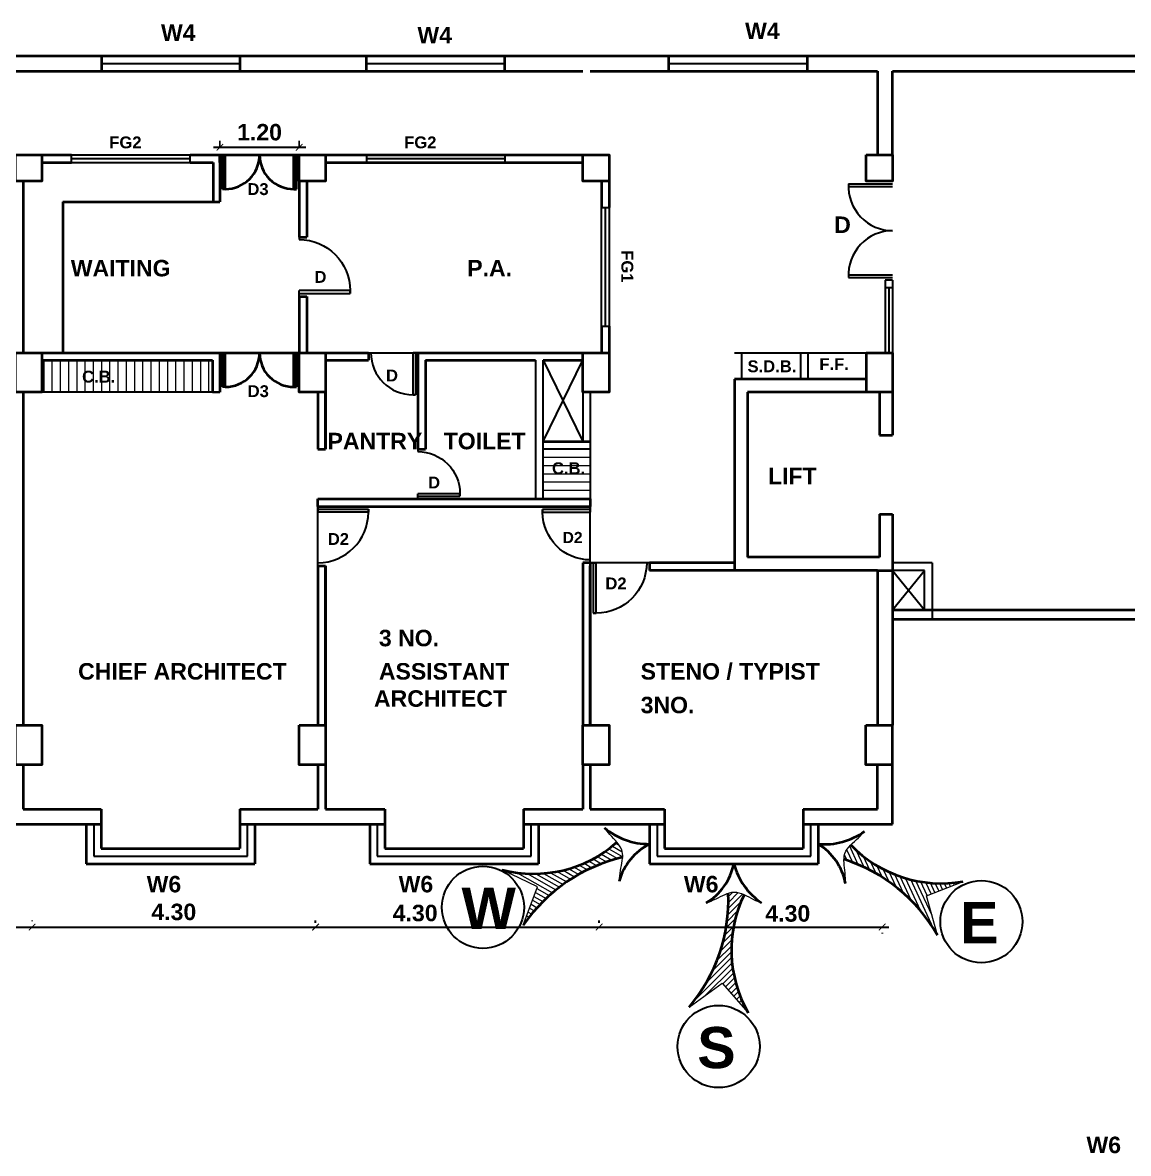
# Model space of a CAD drawing. Header units: inches. Extents: x 1352 to 5457, y 84 to 1168.
# Drawn here: x 2468.97 to 2485.74, y 182.87 to 200.02 of the extents above; entities that cross this region are included whole.
import ezdxf

# ---------------------------------------------------------------- set-up
doc = ezdxf.new("R2010")
doc.units = ezdxf.units.IN
doc.header["$MEASUREMENT"] = 0
doc.header["$PDMODE"] = 35
doc.header["$PDSIZE"] = -0.5
doc.linetypes.add('DASHED2', pattern=[0.375, 0.25, -0.125])
for name, color, linetype, lineweight in [('col', 250, 'Continuous', 40), ('hatch', 250, 'DASHED2', 9), ('text', 250, 'Continuous', 30), ('wall', 7, 'Continuous', 40), ('win', 250, 'Continuous', 30)]:
    doc.layers.add(name, color=color, linetype=linetype, lineweight=lineweight)
doc.styles.get("Standard").update_dxf_attribs({"font": 'arialbd.ttf', "height": 1.5})
doc.dimstyles.get("Standard").update_dxf_attribs({"dimtxt": 0.25, "dimasz": 0.1, "dimexe": 0.1, "dimexo": 0.1, "dimgap": 0.1, "dimtad": 1, "dimzin": 0, "dimdsep": 46, "dimtxsty": 'Standard', "dimblk": 'ARCHTICK', "dimcen": 0.1, "dimdle": 0.1, "dimclrd": 256, "dimadec": 0, "dimazin": 0, "dimtfac": 1, "dimtofl": 0, "dimtmove": 2, "dimatfit": 3, "dimfxl": 1, "dimtolj": 1, "dimtzin": 0, "dimlwd": -1, "dimarcsym": 0})

# ---------------------------------------------------------------- blocks, each defined once
blk = doc.blocks.new('R')
at = {"layer": 'win'}
for p, q in [((13.19551971684343, 5.482613739738699), (13.24551971684343, 5.482613739738699)), ((14.09551971684343, 4.632613739738701), (14.09551971684342, 5.482613739738699)), ((14.19551971684343, 5.482613739738699), (14.09551971684342, 5.482613739738699)), ((14.14551971684343, 5.482613739738699), (14.14551971684343, 4.632613739738701)), ((14.09551971684343, 4.632613739738701), (14.14551971684343, 4.632613739738701)), ((14.14551971684343, 4.632613739738701), (14.09551971684343, 4.632613739738701))]:
    blk.add_line(p, q, dxfattribs=at)
blk.add_arc((14.09551971684343, 5.482613739738699), 0.8499999999999979, 180, 270, dxfattribs=at)
blk = doc.blocks.new('_ArchTick')
at = {"color": 0, "linetype": 'ByBlock', "const_width": 0.15}
blk.add_lwpolyline([(-0.5, -0.5), (0.5, 0.5)], dxfattribs=at)
blk = doc.blocks.new('*D461')
at = {"layer": 'Defpoints', "color": 0, "linetype": 'Continuous', "transparency": 16777216}
for p in [(2473.163006931351, 198.128687070258), (2471.963006931351, 198.0150258410638), (2473.163006931351, 198.0150258410638)]:
    blk.add_point(p, dxfattribs=at)
at = {"layer": 'text', "color": 0, "linetype": 'Continuous', "lineweight": -2, "transparency": 16777216}
for p, q in [((2471.963006931351, 198.1150258410638), (2471.963006931351, 198.228687070258)), ((2473.163006931351, 198.1150258410638), (2473.163006931351, 198.228687070258))]:
    blk.add_line(p, q, dxfattribs=at)
at = {"layer": 'text', "linetype": 'Continuous', "transparency": 16777216}
blk.add_line((2471.863006931351, 198.128687070258), (2473.263006931351, 198.128687070258), dxfattribs=at)
at = {"layer": 'text', "linetype": 'Continuous', "transparency": 16777216, "xscale": 0.1, "yscale": 0.1, "zscale": 0.1, "rotation": 180}
blk.add_blockref('_ArchTick', (2471.963006931351, 198.128687070258), dxfattribs=at)
at = {"layer": 'text', "linetype": 'Continuous', "transparency": 16777216, "xscale": 0.1, "yscale": 0.1, "zscale": 0.1}
blk.add_blockref('_ArchTick', (2473.163006931351, 198.128687070258), dxfattribs=at)
at = {"layer": 'text', "color": 0, "linetype": 'Continuous', "transparency": 16777216, "insert": (2472.563006931351, 198.3563303171885), "char_height": 0.25, "attachment_point": 5}
blk.add_mtext('\\A1;1.20', dxfattribs=at)
blk = doc.blocks.new('*D455')
at = {"layer": 'Defpoints', "color": 0, "linetype": 'Continuous', "transparency": 16777216}
for p in [(2464.813006931351, 186.2827333110525), (2469.113006931351, 186.3063118448493), (2469.113006931351, 186.2964544220691)]:
    blk.add_point(p, dxfattribs=at)
at = {"layer": 'text', "color": 0, "linetype": 'Continuous', "lineweight": -2, "transparency": 16777216}
for p, q in [((2464.813006931351, 186.3827333110525), (2464.813006931351, 186.4063118448493)), ((2469.113006931351, 186.3964544220691), (2469.113006931351, 186.4063118448493))]:
    blk.add_line(p, q, dxfattribs=at)
at = {"layer": 'text', "linetype": 'Continuous', "transparency": 16777216}
blk.add_line((2464.713006931351, 186.3063118448493), (2469.213006931351, 186.3063118448493), dxfattribs=at)
at = {"layer": 'text', "linetype": 'Continuous', "transparency": 16777216, "xscale": 0.1, "yscale": 0.1, "zscale": 0.1, "rotation": 180}
blk.add_blockref('_ArchTick', (2464.813006931351, 186.3063118448493), dxfattribs=at)
at = {"layer": 'text', "linetype": 'Continuous', "transparency": 16777216, "xscale": 0.1, "yscale": 0.1, "zscale": 0.1}
blk.add_blockref('_ArchTick', (2469.113006931351, 186.3063118448493), dxfattribs=at)
at = {"layer": 'text', "color": 0, "linetype": 'Continuous', "transparency": 16777216, "insert": (2466.963006931351, 186.5340403578098), "char_height": 0.25, "attachment_point": 5}
blk.add_mtext('\\A1;4.30', dxfattribs=at)
blk = doc.blocks.new('*D456')
at = {"layer": 'Defpoints', "color": 0, "linetype": 'Continuous', "transparency": 16777216}
for p in [(2469.113006931351, 186.2964544220691), (2473.413006931351, 186.3063118448493), (2473.413006931351, 186.2689620222667)]:
    blk.add_point(p, dxfattribs=at)
at = {"layer": 'text', "color": 0, "linetype": 'Continuous', "lineweight": -2, "transparency": 16777216}
for p, q in [((2469.113006931351, 186.3964544220691), (2469.113006931351, 186.4063118448493)), ((2473.413006931351, 186.3689620222667), (2473.413006931351, 186.4063118448493))]:
    blk.add_line(p, q, dxfattribs=at)
at = {"layer": 'text', "linetype": 'Continuous', "transparency": 16777216}
blk.add_line((2469.013006931351, 186.3063118448493), (2473.513006931351, 186.3063118448493), dxfattribs=at)
at = {"layer": 'text', "linetype": 'Continuous', "transparency": 16777216, "xscale": 0.1, "yscale": 0.1, "zscale": 0.1, "rotation": 180}
blk.add_blockref('_ArchTick', (2469.113006931351, 186.3063118448493), dxfattribs=at)
at = {"layer": 'text', "linetype": 'Continuous', "transparency": 16777216, "xscale": 0.1, "yscale": 0.1, "zscale": 0.1}
blk.add_blockref('_ArchTick', (2473.413006931351, 186.3063118448493), dxfattribs=at)
at = {"layer": 'text', "color": 0, "linetype": 'Continuous', "transparency": 16777216, "insert": (2471.263006931351, 186.5340403578098), "char_height": 0.25, "attachment_point": 5}
blk.add_mtext('\\A1;4.30', dxfattribs=at)

msp = doc.modelspace()

# ---------------------------------------------------------------- hatches: boundary and pattern name
at = {"layer": 'hatch', "linetype": 'Continuous'}
h = msp.add_hatch(dxfattribs=at)
h.set_pattern_fill('ANSI31', color=256, angle=45, style=0)
h.set_pattern_definition([(90, (2828.795376276471, -18.94450992145278), (-0.125, 2.775557561562891e-17), [])])
h.paths.add_polyline_path([(2467.478006931351, 194.9000258410638), (2465.978006931352, 194.9000258410638), (2465.978006931352, 194.4146221483815), (2467.478006931351, 194.4146221483816)])
h.paths.add_polyline_path([(2471.848006931351, 194.9000258410637), (2469.263006931351, 194.9000258410639), (2469.263006931351, 194.4150258410638), (2471.848006931351, 194.4150258410637)])
h.paths.add_polyline_path([(2466.454932927051, 194.512272094614), (2467.106911098947, 194.512272094614), (2467.106911098947, 194.7914808258555), (2466.454932927051, 194.7914808258555)], flags=24)
h.paths.add_polyline_path([(2469.825856490471, 194.512272094614), (2470.477834662367, 194.512272094614), (2470.477834662367, 194.7914808258555), (2469.825856490471, 194.7914808258555)], flags=24)
h = msp.add_hatch(dxfattribs=at)
h.set_pattern_fill('ANSI31', color=256, angle=135, style=0)
h.set_pattern_definition([(180, (2828.795376276471, -18.94450992145278), (-2.775557561562891e-17, -0.125), [])])
h.paths.add_polyline_path([(2477.578006931351, 193.5538854765139), (2476.863006931349, 193.5538854765139), (2476.86300693135, 192.8000258410639), (2477.57800693135, 192.8000258410639)])
at = {"layer": 'hatch', "linetype": 'ByBlock'}
h = msp.add_hatch(dxfattribs=at)
h.set_pattern_fill('ANSI31', color=256, scale=0.4999999999999999, angle=-74.5919844311871)
h.set_pattern_definition([(330.4080155688129, (1465.587629146715, 2532.063661714062), (0.03086376381818507, 0.05434775140679961), [])])
edge = h.paths.add_edge_path()
edge.add_line((2476.562362128847, 186.3335420684708), (2476.77653547522, 186.9146773428537))
edge.add_line((2476.77653547522, 186.9146773428537), (2476.241037170919, 187.1752045993691))
edge.add_arc((2476.720780508833, 189.020465914109), 1.906605095437762, 255.4264993880194, 311.4385748559934)
edge.add_spline(control_points=[(2477.982603665876, 187.5911495354502), (2478.018643972084, 187.5480962865711), (2478.065940526368, 187.4776813657841), (2478.070881967986, 187.3957239372047), (2478.069349188147, 187.3652260745633)], knot_values=[0.3606501601990321, 0.3606501601990321, 0.3606501601990321, 0.3606501601990321, 0.5241618705477549, 0.6167693510771797, 0.6167693510771797, 0.6167693510771797, 0.6167693510771797], degree=3, periodic=0)
edge.add_arc((2478.643283132526, 184.9104027422454), 2.52102315844257, 101.9558264838085, 145.6318234310143)
h = msp.add_hatch(dxfattribs=at)
h.set_pattern_fill('ANSI31', color=256, scale=0.4999999999999999, angle=69.99918455506895)
h.set_pattern_definition([(114.9991845550689, (1949.151275167689, -2307.441460401217), (-0.05664461260825172, -0.02641283518407464), [])])
edge = h.paths.add_edge_path()
edge.add_spline(control_points=[(2481.528919279122, 187.5515970811514), (2481.489547268854, 187.511567957776), (2481.436764205615, 187.4451663512313), (2481.425275999735, 187.3638677714758), (2481.424361782175, 187.3333451037357)], knot_values=[0.36065016019887, 0.36065016019887, 0.36065016019887, 0.36065016019887, 0.524161870548308, 0.6167693510778949, 0.6167693510778949, 0.6167693510778949, 0.6167693510778949], degree=3, periodic=0)
edge.add_arc((2480.65570407376, 184.9323613277182), 2.521023158442744, 29.775376692858117, 72.2479059845233, ccw=False)
edge.add_line((2482.843899111924, 186.1843039144054), (2482.676947117013, 186.7807227779783))
edge.add_line((2482.676947117013, 186.7807227779783), (2483.23158728051, 186.9975341575995))
edge.add_arc((2482.901141254939, 188.8752850500593), 1.906605095437632, 223.968625267894, 279.98070073586507, ccw=False)
h = msp.add_hatch(dxfattribs=at)
h.set_pattern_fill('ANSI31', color=256, scale=0.5)
h.set_pattern_definition([(45, (-46.69376635066482, -166.3057194457135), (-0.04419417382415922, 0.04419417382415922), [])])
edge = h.paths.add_edge_path()
edge.add_spline(control_points=[(2479.911651650852, 186.796779214705), (2479.860570226703, 186.8200853087059), (2479.780119873487, 186.8469733317634), (2479.699795242292, 186.8299618189578), (2479.670800772181, 186.8203811226012)], knot_values=[0.3606501601992741, 0.3606501601992741, 0.3606501601992741, 0.3606501601992741, 0.5241618705482598, 0.6167693510774426, 0.6167693510774426, 0.6167693510774426, 0.6167693510774426], degree=3, periodic=0)
edge.add_arc((2477.151719023206, 186.7214624318306), 2.521023158442499, -40.22380786221402, 2.248721429452189, ccw=False)
edge.add_line((2479.076590184551, 185.0934486795467), (2479.579934508283, 185.4543266661235))
edge.add_line((2479.579934508283, 185.4543266661235), (2479.973375032313, 185.0072948559066))
edge.add_arc((2481.624850932763, 185.960064681301), 1.906605095437688, 153.9694407128181, 209.981516180758, ccw=False)

# ---------------------------------------------------------------- linework, layer by layer
at = {"layer": 'col'}
for p, q in [((2481.763006931351, 195.0150258410638), (2482.163006931351, 195.0150258410638)), ((2481.763006931351, 195.0150258410639), (2481.763006931351, 194.4150258410639)), ((2481.763006931351, 195.0150258410638), (2482.163006931351, 195.0150258410638)), ((2481.763006931351, 195.0150258410639), (2481.763006931351, 194.4150258410639)), ((2482.163006931351, 195.0150258410638), (2482.163006931351, 193.7650258410636)), ((2482.163006931351, 195.0150258410638), (2482.163006931351, 193.7650258410636)), ((2481.763006931351, 194.6150258410637), (2479.763006931351, 194.6150258410638)), ((2479.763006931351, 194.6150258410637), (2479.763006931351, 191.7150258410637)), ((2482.163006931351, 194.4150258410638), (2479.963006931351, 194.4150258410638)), ((2479.963006931351, 194.4150258410634), (2479.963006931351, 191.9150258410637)), ((2481.963006931352, 194.4150258410632), (2481.963006931352, 193.7650258410636)), ((2481.963006931352, 194.4150258410632), (2481.963006931352, 193.7650258410636)), ((2481.963006931352, 193.7650258410636), (2482.163006931351, 193.7650258410636)), ((2481.963006931352, 193.7650258410636), (2482.163006931351, 193.7650258410636)), ((2481.963006931352, 192.5650258410635), (2481.963006931352, 191.9150258410638)), ((2481.963006931352, 192.5650258410635), (2482.163006931351, 192.5650258410635)), ((2482.163006931351, 192.5650258410635), (2482.163006931351, 191.7150258410638)), ((2481.963006931352, 191.9150258410638), (2479.963006931351, 191.9150258410637)), ((2481.933006931351, 191.7150258410638), (2479.763006931351, 191.7150258410637)), ((2481.933006931351, 191.7150258410638), (2482.163006931351, 191.7150258410638))]:
    msp.add_line(p, q, dxfattribs=at)
for points in [[(2468.863006931351, 198.0150258410638), (2469.263006931351, 198.0150258410638), (2469.263006931351, 197.6150258410639), (2468.863006931351, 197.6150258410639)], [(2473.163006931351, 198.0150258410639), (2473.563006931351, 198.0150258410639), (2473.563006931351, 197.615025841064), (2473.163006931351, 197.615025841064)], [(2477.463006931352, 198.0150258410638), (2477.863006931351, 198.0150258410638), (2477.863006931351, 197.6150258410639), (2477.463006931352, 197.6150258410639)], [(2481.763006931351, 198.0150258410638), (2482.163006931351, 198.0150258410638), (2482.163006931351, 197.6150258410639), (2481.763006931351, 197.6150258410639)], [(2481.763006931351, 198.0150258410638), (2482.163006931351, 198.0150258410638), (2482.163006931351, 197.6150258410639), (2481.763006931351, 197.6150258410639)], [(2468.863006931351, 195.0150258410638), (2469.263006931351, 195.0150258410638), (2469.263006931351, 194.4150258410638), (2468.863006931351, 194.4150258410638)], [(2473.163006931351, 195.0150258410639), (2473.563006931351, 195.0150258410639), (2473.563006931351, 194.4150258410639), (2473.163006931351, 194.4150258410639)], [(2477.463006931351, 195.0150258410634), (2477.863006931351, 195.0150258410634), (2477.863006931351, 194.4150258410634), (2477.463006931351, 194.4150258410634)], [(2468.863006931351, 189.3650258410637), (2469.263006931351, 189.3650258410637), (2469.263006931351, 188.7650258410638), (2468.863006931351, 188.7650258410638)], [(2473.163006931351, 189.3650258410639), (2473.563006931351, 189.3650258410639), (2473.563006931351, 188.7650258410638), (2473.163006931351, 188.7650258410638)], [(2477.463006931352, 189.3650258410635), (2477.863006931351, 189.3650258410635), (2477.863006931351, 188.7650258410633), (2477.463006931352, 188.7650258410633)], [(2481.754206109394, 189.3650258410635), (2482.154206109393, 189.3650258410635), (2482.154206109393, 188.7650258410633), (2481.754206109394, 188.7650258410633)]]:
    msp.add_lwpolyline(points, close=True, dxfattribs=at)
at = {"layer": 'hatch', "linetype": 'ByBlock'}
for p, q in [((2476.77653547522, 186.9146773428537), (2476.24103717092, 187.1752045993684)), ((2476.562362128847, 186.3335420684703), (2476.77653547522, 186.9146773428537)), ((2482.676947117013, 186.7807227779783), (2483.231587280508, 186.9975341575989)), ((2482.843899111924, 186.1843039144057), (2482.676947117013, 186.7807227779783)), ((2479.076590184551, 185.0934486795466), (2479.579934508283, 185.4543266661235)), ((2479.579934508283, 185.4543266661235), (2479.973375032313, 185.0072948559066))]:
    msp.add_line(p, q, dxfattribs=at)
for points in [[(2478.015171611591, 187.0026947498701), (2478.035522869829, 187.1632320701441), (2478.061771018818, 187.4534831440548), (2477.874867426202, 187.709952855933), (2477.792090560398, 187.8121430736804)], [(2481.449336180782, 186.9676396886823), (2481.441905082695, 187.1292911151957), (2481.438982684421, 187.4207119634891), (2481.64582258922, 187.6613920827883), (2481.736516399293, 187.7566259156954)], [(2479.335693953847, 186.671829476728), (2479.48505413498, 186.7341025945593), (2479.757899178928, 186.8365244341499), (2480.054809519555, 186.7244801765), (2480.175319908853, 186.6718294767264)]]:
    msp.add_spline(points, degree=3, dxfattribs=at)
at = {"layer": 'text', "linetype": 'Continuous'}
for p, q in [((2470.16977621981, 199.5150258410639), (2472.26977621981, 199.5150258410645)), ((2474.18477621981, 199.5150258410639), (2476.28477621981, 199.5150258410645)), ((2478.76977621981, 199.5150258410639), (2480.86977621981, 199.5150258410645)), ((2470.16977621981, 199.2850258410639), (2472.26977621981, 199.2850258410639)), ((2474.18477621981, 199.2850258410639), (2476.28477621981, 199.2850258410639)), ((2478.76977621981, 199.2850258410639), (2480.869776219811, 199.2850258410639)), ((2469.713006931351, 197.9000258410638), (2469.713006931351, 198.0150258410638)), ((2469.713006931351, 198.0150258410638), (2471.513006931351, 198.0150258410638)), ((2469.713006931351, 197.9000258410638), (2471.513006931351, 197.9000258410637)), ((2471.513006931351, 197.9000258410638), (2471.513006931351, 198.0150258410638)), ((2474.18477621981, 198.0150258410638), (2474.185661219756, 197.9000258410638)), ((2474.185213047092, 197.9582629704271), (2476.28477621981, 197.9582629704271)), ((2476.28477621981, 198.0150258410638), (2476.28477621981, 197.9000258410638)), ((2477.748006931351, 197.2150258410638), (2477.863006931351, 197.2150258410638)), ((2477.748006931351, 195.4150258410639), (2477.748006931351, 197.2150258410638)), ((2477.805506931351, 197.2150258410638), (2477.805506931351, 195.4150258410639)), ((2477.863006931351, 197.2150258410638), (2477.863006931352, 195.4150258410639)), ((2482.048006931351, 196.1150258410618), (2482.048006931351, 195.0150258410638)), ((2482.163006931351, 196.1150258410618), (2482.048006931351, 196.1150258410618)), ((2482.163006931351, 196.0000258410618), (2482.048006931351, 196.0000258410618)), ((2482.105506931352, 196.0000258410618), (2482.105506931352, 195.0150258410638)), ((2482.163006931351, 196.1150258410618), (2482.163006931351, 195.0150258410638)), ((2477.748006931351, 195.4150258410639), (2477.863006931351, 195.4150258410639)), ((2479.878006931351, 194.6150258410638), (2479.878006931351, 195.0150258410638)), ((2480.765506931351, 195.0150258410638), (2480.765506931351, 194.6150258410637)), ((2480.875506931351, 195.0150258410638), (2480.875506931351, 194.6150258410637)), ((2476.74800693135, 194.9000258410641), (2476.74800693135, 192.8000258410639)), ((2476.863006931349, 194.900025841064), (2477.463006931351, 193.6688854765139)), ((2476.863006931349, 193.6688854765141), (2477.463006931351, 194.900025841064)), ((2472.003006931351, 194.495025841063), (2472.043006931351, 194.495025841063)), ((2471.963006931351, 194.4150258410637), (2469.263006931351, 194.4150258410638)), ((2477.463006931352, 194.4150258410637), (2477.463006931351, 193.6688854765139)), ((2477.578006931351, 194.4150258410635), (2477.57800693135, 192.8000258410639)), ((2476.74800693135, 193.5500258410639), (2476.74800693135, 192.800025841064)), ((2482.763006931351, 191.8300258410637), (2482.163006931351, 191.8300258410637)), ((2482.163006931351, 191.1150258410619), (2482.648006931351, 191.7150258410637)), ((2482.163006931351, 191.7150258410638), (2482.648006931351, 191.1150258410628)), ((2482.648006931351, 191.7150258410637), (2482.163006931351, 191.7150258410637)), ((2482.648006931351, 191.1150258410628), (2482.648006931351, 191.7150258410637)), ((2482.763006931351, 191.8300258410637), (2482.763006931351, 190.9740889202116)), ((2482.163006931351, 191.1150258410619), (2482.648006931351, 191.1150258410628)), ((2473.413006931351, 186.3689620222667), (2473.413006931351, 186.4063118448494)), ((2477.713006931352, 186.3689620222667), (2477.713006931352, 186.4063118448494)), ((2477.713006931352, 186.3689620222667), (2477.713006931352, 186.4063118448494)), ((2473.313006931352, 186.3063118448493), (2477.813006931352, 186.3063118448493)), ((2477.613006931351, 186.3063118448493), (2482.104206109393, 186.3063118448493)), ((2482.004206109394, 186.2191836971203), (2482.004206109394, 186.2063118448493))]:
    msp.add_line(p, q, dxfattribs=at)
at = {"layer": 'text'}
for p, q in [((2477.46300693135, 195.0150258410637), (2476.74800693135, 195.0150258410637)), ((2476.863006931349, 192.8000258410639), (2476.86300693135, 194.900025841064)), ((2477.578006931351, 193.5538854765139), (2476.86300693135, 193.5538854765139))]:
    msp.add_line(p, q, dxfattribs=at)
for centre in [(2475.950479284567, 186.6058423445484), (2483.508894186181, 186.3883512919738), (2479.523870662277, 184.4952787124266)]:
    msp.add_circle(centre, 0.6226657524573448, dxfattribs=at)
at = {"layer": 'wall'}
for p, q in [((2467.956237642892, 199.5150258410638), (2482.163006931351, 199.5150258410638)), ((2470.16977621981, 199.2850258410639), (2470.16977621981, 199.5150258410638)), ((2472.26977621981, 199.2850258410639), (2472.26977621981, 199.5150258410638)), ((2474.18477621981, 199.2850258410639), (2474.18477621981, 199.5150258410638)), ((2476.28477621981, 199.2850258410639), (2476.28477621981, 199.5150258410638)), ((2478.76977621981, 199.2850258410639), (2478.76977621981, 199.5150258410638)), ((2480.869776219811, 199.2850258410639), (2480.869776219811, 199.5150258410638)), ((2481.933006931351, 199.5150258410633), (2486.761368575018, 199.5150258410631)), ((2467.956237642892, 199.2850258410638), (2477.463006931351, 199.2850258410639)), ((2477.578006931351, 199.2850258410639), (2481.933006931351, 199.2850258410638)), ((2481.933006931351, 199.2850258410639), (2481.933006931351, 198.0150258410638)), ((2481.933006931351, 199.2850258410638), (2481.933006931351, 198.0150258410638)), ((2482.163006931351, 198.0150258410638), (2482.163006931351, 199.2850258410639)), ((2482.163006931351, 199.2850258410639), (2486.761368575018, 199.2850258410631)), ((2469.263006931351, 198.0150258410638), (2469.713006931351, 198.0150258410638)), ((2469.263006931351, 197.9000258410638), (2469.713006931351, 197.9000258410638)), ((2471.513006931351, 198.0150258410638), (2471.963006931351, 198.0150258410638)), ((2471.513006931351, 197.9000258410637), (2471.858006931351, 197.9000258410637)), ((2471.858006931351, 197.9000258410637), (2471.858006931351, 197.3000258410638)), ((2471.963006931351, 197.9000258410637), (2471.963006931351, 198.0150258410638)), ((2471.963006931351, 198.0150258410638), (2473.163006931351, 198.0150258410638)), ((2471.963006931351, 197.9000258410638), (2471.963006931351, 197.3000258410638)), ((2472.003006931351, 197.4950258410636), (2472.003006931351, 198.0150258410638)), ((2472.043006931351, 197.4950258410636), (2472.043006931351, 198.0150258410638)), ((2473.083006931352, 197.4950258410636), (2473.083006931352, 198.0150258410638)), ((2473.123006931351, 197.4950258410636), (2473.123006931351, 198.0150258410638)), ((2473.563006931351, 198.0150258410638), (2477.463006931352, 198.0150258410638)), ((2473.563006931351, 198.0150258410638), (2473.668768551808, 198.0150258410638)), ((2473.563006931351, 197.9000258410638), (2477.463006931352, 197.9000258410638)), ((2468.978006931351, 197.6150258410639), (2468.978006931351, 196.2494621550711)), ((2473.163006931351, 197.6150258410639), (2473.163006931351, 196.765025841064)), ((2473.278006931351, 197.6150258410639), (2473.278006931351, 196.7650258410639)), ((2477.748006931351, 197.6150258410639), (2477.748006931351, 197.2150258410638)), ((2477.863006931351, 197.6150258410639), (2477.863006931351, 197.2150258410638)), ((2472.043006931351, 197.4950258410636), (2472.003006931351, 197.4950258410636)), ((2473.083006931352, 197.4950258410636), (2473.123006931351, 197.4950258410636)), ((2469.578006931351, 197.3000258410638), (2469.578006931351, 196.2494621550711)), ((2469.578006931351, 197.3000258410638), (2471.513006931351, 197.3000258410636)), ((2471.513006931351, 197.3000258410636), (2471.963006931351, 197.3000258410638)), ((2473.163006931351, 196.765025841064), (2473.278006931351, 196.7650258410639)), ((2477.748006931351, 196.7676042010299), (2477.748006931351, 196.7650258410629)), ((2477.863006931351, 196.7676042010299), (2477.863006931351, 196.7650258410629)), ((2468.978006931351, 196.2494621550711), (2468.978006931351, 195.0150258410638)), ((2469.578006931351, 196.2494621550709), (2469.578006931351, 195.0150258410636)), ((2473.163006931351, 195.8650258410639), (2473.163006931351, 195.015025841064)), ((2473.163006931351, 195.8650258410639), (2473.278006931351, 195.8650258410639)), ((2473.278006931351, 195.8650258410639), (2473.278006931352, 195.0150258410639)), ((2477.748006931351, 195.4150258410639), (2477.748006931351, 195.0150258410639)), ((2477.863006931352, 195.4150258410639), (2477.863006931352, 195.0150258410639)), ((2469.263006931351, 195.0150258410639), (2471.963006931351, 195.0150258410637)), ((2471.963006931351, 195.0150258410633), (2471.963006931351, 194.4150258410632)), ((2471.963006931351, 195.0150258410633), (2473.163006931351, 195.0150258410633)), ((2472.003006931351, 194.495025841063), (2472.003006931351, 195.0150258410633)), ((2472.043006931351, 194.495025841063), (2472.043006931351, 195.0150258410632)), ((2473.083006931351, 194.495025841063), (2473.083006931351, 195.0150258410632)), ((2473.123006931351, 194.495025841063), (2473.123006931351, 195.0150258410633)), ((2473.563006931351, 195.0150258410639), (2474.213006931351, 195.0150258410639)), ((2474.213006931351, 195.0150258410639), (2474.213006931351, 194.9000258410639)), ((2474.963006931351, 195.0150258410639), (2474.963006931351, 193.5500258410639)), ((2474.963006931351, 195.0150258410639), (2475.078006931351, 195.0150258410639)), ((2475.078006931351, 195.0150258410639), (2475.978006931351, 195.0150258410639)), ((2475.978006931351, 195.0150258410639), (2477.463006931351, 195.0150258410639)), ((2469.263006931351, 194.9000258410639), (2471.848006931351, 194.9000258410636)), ((2471.848006931351, 194.900025841063), (2471.848006931351, 194.415025841063)), ((2473.563006931351, 194.9000258410639), (2474.213006931351, 194.9000258410639)), ((2475.078006931351, 194.900025841064), (2475.078006931351, 193.5500258410639)), ((2475.078006931351, 194.900025841064), (2476.74800693135, 194.900025841064)), ((2476.863006931349, 194.900025841064), (2477.463006931351, 194.900025841064)), ((2473.083006931351, 194.495025841063), (2473.123006931351, 194.495025841063)), ((2468.978006931351, 194.4150258410639), (2468.978006931351, 189.3650258410637)), ((2473.448006931351, 194.4150258410639), (2473.448006931351, 193.5500258410639)), ((2473.563006931351, 193.5500258410639), (2473.563006931351, 194.4150258410639)), ((2473.563006931351, 194.4150258410639), (2473.563006931351, 193.5500258410639)), ((2476.863006931349, 193.6688854765141), (2477.578006931351, 193.6688854765138)), ((2473.448006931351, 193.5500258410639), (2473.563006931351, 193.5500258410639)), ((2474.963006931351, 193.5500258410639), (2475.078006931351, 193.5500258410639)), ((2473.448006931351, 192.8000258410639), (2477.578006931352, 192.8000258410639)), ((2473.448006931351, 192.6850258410639), (2473.448006931351, 192.8000258410639)), ((2474.963006931351, 192.8150258410636), (2474.963006931351, 192.8000258410639)), ((2477.578006931351, 192.8000258410639), (2477.578006931351, 192.6850258410639)), ((2473.448006931351, 192.6850258410639), (2477.578006931351, 192.6850258410639)), ((2473.448006931351, 191.7850258410639), (2473.563006931351, 191.7850258410639)), ((2473.448006931351, 191.7850258410639), (2473.448006931351, 189.3650258410635)), ((2473.563006931351, 189.3650258410637), (2473.563006931351, 191.7850258410639)), ((2473.563006931351, 191.7850258410639), (2473.563006931351, 188.7650258410638)), ((2477.463006931352, 191.8300258410636), (2477.463006931352, 189.3650258410634)), ((2477.578006931352, 191.8300258410636), (2477.463006931352, 191.8300258410636)), ((2477.578006931351, 191.8300258410636), (2477.578006931351, 189.3650258410631)), ((2477.578006931351, 189.3650258410637), (2477.578006931351, 191.7850258410638)), ((2478.478006931352, 191.8300258410636), (2478.478006931352, 191.7150258410637)), ((2479.763006931351, 191.8300258410637), (2478.478006931352, 191.8300258410637)), ((2479.763006931351, 191.7150258410637), (2478.478006931352, 191.7150258410637)), ((2481.933006931351, 191.7150258410638), (2481.933006931351, 189.3650258410628)), ((2482.163006931351, 191.7150258410637), (2482.163006931351, 189.3650258410635)), ((2468.978006931351, 188.7650258410638), (2468.978006931351, 188.0950258410637)), ((2473.448006931351, 188.7650258410638), (2473.448006931351, 188.0950258410637)), ((2473.563006931351, 188.7650258410638), (2473.563006931351, 188.0950258410637)), ((2477.463006931352, 188.7650258410638), (2477.463006931352, 188.0950258410637)), ((2477.578006931351, 188.7650258410638), (2477.578006931351, 188.0950258410637)), ((2481.933006931351, 188.0950258410637), (2481.933006931351, 188.7650258410638)), ((2482.163006931351, 187.8650258410637), (2482.163006931351, 188.7650258410638)), ((2468.978006931352, 188.0950258410638), (2470.163006931351, 188.0950258410638)), ((2470.163006931351, 188.0950258410638), (2470.163006931351, 187.4950258410637)), ((2472.263006931351, 188.0950258410638), (2473.448006931351, 188.0950258410638)), ((2472.263006931351, 188.0950258410638), (2472.263006931351, 187.4950258410636)), ((2473.563006931351, 188.0950258410638), (2474.463006931351, 188.0950258410638)), ((2474.463006931351, 188.0950258410641), (2474.463006931352, 187.495025841064)), ((2476.563006931351, 188.0950258410638), (2477.463006931352, 188.0950258410638)), ((2476.563006931351, 188.0950258410641), (2476.563006931351, 187.4950258410639)), ((2477.578006931351, 188.0950258410638), (2478.705506931351, 188.0950258410638)), ((2478.705506931351, 188.0950258410642), (2478.705506931351, 187.495025841064)), ((2480.805506931351, 188.0950258410637), (2481.933006931351, 188.0950258410637)), ((2480.805506931351, 188.0950258410642), (2480.805506931351, 187.495025841064)), ((2467.963006931351, 187.8650258410637), (2470.163006931351, 187.8650258410637)), ((2469.933006931351, 187.8650258410637), (2469.933006931351, 187.2650258410638)), ((2472.263006931351, 187.8650258410637), (2474.463006931352, 187.8650258410638)), ((2472.493006931351, 187.8650258410637), (2472.493006931351, 187.2650258410638)), ((2474.233006931351, 187.865025841064), (2474.233006931351, 187.265025841064)), ((2476.563006931351, 187.8650258410638), (2478.705506931351, 187.8650258410638)), ((2476.793006931352, 187.8650258410639), (2476.793006931352, 187.2650258410641)), ((2478.475506931351, 187.8650258410642), (2478.475506931351, 187.2650258410642)), ((2480.805506931351, 187.8650258410637), (2482.163006931351, 187.8650258410637)), ((2481.035506931351, 187.8650258410642), (2481.035506931351, 187.2650258410642)), ((2470.163006931351, 187.4950258410637), (2472.263006931351, 187.4950258410637)), ((2474.463006931352, 187.495025841064), (2476.563006931351, 187.495025841064)), ((2478.705506931351, 187.4950258410641), (2480.805506931351, 187.495025841064)), ((2469.933006931351, 187.2650258410638), (2472.493006931351, 187.2650258410638)), ((2474.233006931351, 187.265025841064), (2476.793006931352, 187.2650258410641)), ((2478.475506931351, 187.2650258410641), (2481.035506931351, 187.2650258410642))]:
    msp.add_line(p, q, dxfattribs=at)
at = {"layer": 'wall', "linetype": 'Continuous'}
for p, q in [((2482.163006931351, 191.1150258410619), (2486.291368575017, 191.1150258410619)), ((2482.163006931351, 190.9740889202116), (2486.691368575017, 190.9740889202116))]:
    msp.add_line(p, q, dxfattribs=at)
at = {"layer": 'wall', "color": 1, "linetype": 'Continuous'}
msp.add_line((2470.487057097353, 187.2650258410638), (2470.487057097353, 187.2650258410638), dxfattribs=at)
at = {"layer": 'wall'}
for centre, radius, start, end in [((2472.043006931351, 198.0150258410638), 0.5200000000002092, 270, 0), ((2473.083006931352, 198.0150258410638), 0.5200000000002092, 179.9999999999935, 270), ((2472.043006931351, 195.0150258410632), 0.5200000000002092, 270, 0), ((2473.083006931351, 195.0150258410632), 0.5200000000002092, 179.9999999999935, 270), ((2478.46832452075, 188.6137339851322), 1.048732739288533, 229.8485255008137, 270.3924021972817), ((2481.126640180972, 188.6097914077197), 1.048732739288533, 265.0147979266066, 305.55867462309), ((2476.720780508833, 189.020465914109), 1.906605095437685, 255.4264993880578, 311.4385748559899), ((2478.891986252185, 186.7545023259349), 0.9112647218340805, 117.1959073704857, 164.1952272070617), ((2480.555463360428, 186.7904539830199), 0.9112647218340805, 11.21197291680582, 58.2112927533972), ((2482.901141254939, 188.8752850500593), 1.906605095437685, 223.9686252678752, 279.9807007358341), ((2478.643283132526, 184.9104027422455), 2.521023158442431, 103.1592941393589, 145.6318234310031), ((2478.86346025157, 187.451187368645), 0.9112647218340806, 301.2127883617432, 348.2121081983324), ((2480.768430964985, 187.5367338839008), 1.048732739288533, 195.0156133715338, 235.5594900680221), ((2480.65570407376, 184.9323613277186), 2.521023158442431, 29.7753766928563, 72.24790598452957), ((2477.151719023206, 186.7214624318304), 2.521023158442431, 319.7761921377861, 2.248721429457217), ((2481.624850932763, 185.960064681301), 1.906605095437685, 153.9694407128133, 209.9815161807585)]:
    msp.add_arc(centre, radius, start, end, dxfattribs=at)
at = {"layer": 'win'}
for p, q in [((2470.16977621981, 199.4000258410639), (2472.26977621981, 199.4000258410639)), ((2474.18477621981, 199.4000258410639), (2476.28477621981, 199.4000258410639)), ((2478.76977621981, 199.4000258410639), (2480.869776219811, 199.4000258410639)), ((2469.263006931351, 198.0150258410638), (2469.263006931351, 197.6150258410639)), ((2469.713006931351, 197.9575258410637), (2471.513006931351, 197.9575258410637)), ((2481.49300693135, 197.5350258410639), (2482.163006931351, 197.5350258410639)), ((2481.494202027062, 197.5750258410638), (2482.163006931351, 197.575025841064)), ((2481.49300693135, 196.1950258410619), (2482.163006931351, 196.1950258410618)), ((2481.494202027062, 196.155025841062), (2482.163006931351, 196.1550258410618)), ((2474.213006931351, 195.0150258410639), (2474.965226931351, 195.0150258410639)), ((2479.763006931351, 195.015025841064), (2481.763006931351, 195.0150258410642)), ((2471.848006931351, 194.415025841063), (2471.963006931351, 194.415025841063)), ((2481.763006931351, 194.4150258410638), (2482.163006931351, 194.4150258410638)), ((2481.763006931351, 194.4150258410638), (2482.163006931351, 194.4150258410638)), ((2473.448006931351, 191.7850258410639), (2473.448006931351, 192.6850258410639)), ((2477.578006931351, 191.8300258410636), (2477.578006931351, 192.6850258410639)), ((2478.478006931352, 191.8300258410637), (2477.578006931351, 191.8300258410637)), ((2473.563006931351, 189.3650258410638), (2473.563006931351, 188.7650258410638)), ((2470.048006931351, 187.8650258410637), (2470.048006931351, 187.3800258410638)), ((2472.381830984797, 187.3800258410638), (2472.381830984797, 187.8650258410637)), ((2474.348006931351, 187.865025841064), (2474.348006931351, 187.380025841064)), ((2476.681830984797, 187.380025841064), (2476.681830984797, 187.865025841064)), ((2478.590506931351, 187.8650258410642), (2478.590506931351, 187.3800258410641)), ((2480.924330984797, 187.3800258410641), (2480.924330984797, 187.8650258410642)), ((2470.048006931351, 187.3800258410638), (2472.381830984797, 187.3800258410637)), ((2474.348006931351, 187.380025841064), (2476.681830984797, 187.380025841064)), ((2478.590506931351, 187.3800258410641), (2480.924330984797, 187.3800258410641))]:
    msp.add_line(p, q, dxfattribs=at)
for centre, start, end in [((2482.163006931351, 197.5350258410639), 176.57732116569, 270), ((2482.163006931351, 196.1950258410618), 90, 183.42267883431)]:
    msp.add_arc(centre, 0.6700000000010391, start, end, dxfattribs=at)

# ---------------------------------------------------------------- block references
at = {"layer": 'text', "linetype": 'Continuous', "xscale": 0.1, "yscale": 0.1, "zscale": 0.1, "rotation": 180}
for p in [(2473.413006931351, 186.3063118448493), (2477.713006931352, 186.3063118448493)]:
    msp.add_blockref('_ArchTick', p, dxfattribs=at)
at = {"layer": 'text', "linetype": 'Continuous', "xscale": 0.1, "yscale": 0.1, "zscale": 0.1}
for p in [(2477.713006931352, 186.3063118448493), (2482.004206109394, 186.3063118448493)]:
    msp.add_blockref('_ArchTick', p, dxfattribs=at)
at = {"layer": 'win'}
for p, xscale, yscale, zscale, rotation in [((2478.153206297191, 208.7855919891622), -0.9101861999999592, 0.9101861999999592, 0.9101862000000002, 90), ((2479.087138638657, 203.478179682468), -0.7522199999999657, 0.7522199999999657, 0.75222, 90), ((2478.382359297116, 179.9090580959048), 0.900000000000091, 0.900000000000091, 0.900000000000091, 90), ((2472.915043945703, 180.6072363218883), -0.8505000000000837, 0.8504999999999807, 0.8505000000000001, 270)]:
    msp.add_blockref('R', p, dxfattribs=dict(at, xscale=xscale, yscale=yscale, zscale=zscale, rotation=rotation))
for p, xscale, yscale, zscale in [((2464.287073089947, 190.8908941337577), 0.7522199999999657, 0.7522199999999657, 0.7522199999999657), ((2490.35397467651, 186.895673475299), -0.900000000000091, 0.8999999999999773, 0.9)]:
    msp.add_blockref('R', p, dxfattribs=dict(at, xscale=xscale, yscale=yscale, zscale=zscale))

# ---------------------------------------------------------------- texts
at = {"layer": 'text'}
for s, height, p in [('W4 ', 0.25, (2471.069312956549, 199.7419704262179)), ('W4 ', 0.25, (2474.956965421043, 199.7048843923418)), ('W4 ', 0.25, (2479.925419491839, 199.7695219800881)), ('D', 0.25, (2481.276602978793, 196.8301124404868)), ('WAITING ', 0.25, (2469.700785612516, 196.1721724412805)), ('P.A. ', 0.25, (2475.712926201624, 196.1721724412805)), ('PANTRY ', 0.25, (2473.594256659589, 193.5500258410639)), ('TOILET ', 0.25, (2475.355463231187, 193.5500258410639)), ('LIFT ', 0.25, (2480.272688150406, 193.0197530470389)), ('3 NO.', 0.25, (2474.372815773889, 190.5637309827119)), ('CHIEF ARCHITECT', 0.25, (2469.812010461129, 190.0586119439895)), ('ASSISTANT ', 0.25, (2474.372815773889, 190.0586119439895)), ('STENO / TYPIST ', 0.25, (2478.341985190049, 190.0586119439895)), (' ARCHITECT', 0.25, (2474.200824227267, 189.6464869197896)), ('3NO.', 0.25, (2478.341985190049, 189.5481445953494)), ('W6', 0.25, (2470.851653331612, 186.8325112031976)), ('W6', 0.25, (2474.672477626427, 186.8325112031976)), ('W6', 0.25, (2478.997534516059, 186.8325112031976)), ('W', 0.6243270871676865, (2475.626697550434, 186.2774971066725)), ('E', 0.6243270871676865, (2483.185112452048, 186.0600060540979)), ('S', 0.6243270871676865, (2479.200088928143, 184.1669334745507)), ('W6', 0.25, (2485.101968611771, 182.8784154658784))]:
    msp.add_text(s, height=height, dxfattribs=at).set_placement(p)
at = {"layer": 'text', "linetype": 'Continuous', "char_height": 0.25, "attachment_point": 5}
for s, insert in [('\\A1;4.30', (2474.922639026065, 186.5176393914135)), ('\\A1;4.30 ', (2480.573594283715, 186.5109974372094))]:
    msp.add_mtext(s, dxfattribs=dict(at, insert=insert))
at = {"layer": 'win'}
for s, height, p in [('FG2 ', 0.18, (2470.284586963979, 198.1131985217958)), ('FG2 ', 0.18, (2474.756356252437, 198.1131985217958)), ('D3 ', 0.18, (2472.379001704904, 197.4054466075418)), ('D', 0.18, (2473.395830487832, 196.0739168903791)), ('S.D.B.   ', 0.18, (2479.961892036625, 194.7185240681424)), ('F.F. ', 0.18, (2481.051319980626, 194.7515068514235)), ('F.F. ', 0.18, (2481.051319980626, 194.7515068514235)), ('C.B. ', 0.18, (2469.872391279011, 194.5618764602348)), ('D', 0.18, (2474.480617254583, 194.5790480332141)), ('D3 ', 0.18, (2472.382891080862, 194.3416993295264)), ('C.B. ', 0.18, (2476.997808568015, 193.1725020118918)), ('D', 0.18, (2475.118350515092, 192.9563487263649)), ('D2 ', 0.18, (2473.598193158693, 192.0999569166984)), ('D2 ', 0.1701, (2477.157608913771, 192.1276357075383)), ('D2 ', 0.18, (2477.8070445032, 191.4265482991231))]:
    msp.add_text(s, height=height, dxfattribs=at).set_placement(p)
msp.add_text('FG1', height=0.18, rotation=270, dxfattribs=at).set_placement((2478.049506335832, 196.5681986618221))

# ---------------------------------------------------------------- dimensions: what is measured, and where the dimension line sits
at = {"layer": 'text', "linetype": 'Continuous'}
for base, p1, p2, picture, middle in [((2473.163006931351, 198.128687070258), (2471.963006931351, 198.0150258410638), (2473.163006931351, 198.0150258410638), '*D461', (2472.563006931351, 198.3563303171885)), ((2469.113006931351, 186.3063118448493), (2464.813006931351, 186.2827333110525), (2469.113006931351, 186.2964544220691), '*D455', (2466.963006931351, 186.5340403578098)), ((2473.413006931351, 186.3063118448493), (2469.113006931351, 186.2964544220691), (2473.413006931351, 186.2689620222667), '*D456', (2471.263006931351, 186.5340403578098))]:
    dim = msp.add_linear_dim(base=base, p1=p1, p2=p2, dimstyle='Standard', dxfattribs=at)
    dim.commit()
    dim.dimension.update_dxf_attribs({"geometry": picture, "text_midpoint": middle})

doc.saveas('drawing.dxf')
